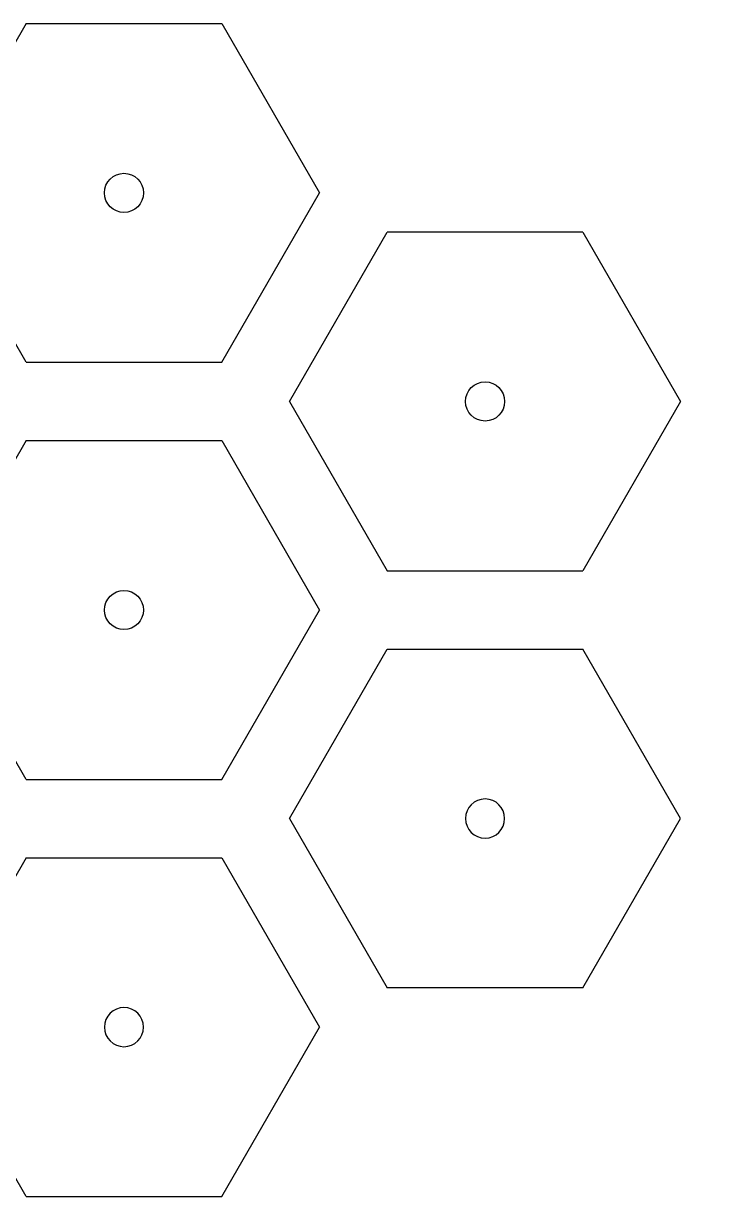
# Model space of a CAD drawing. Header units: millimetres. Extents: x -23 to 59.4, y -21.6 to 60.
# Drawn here: x 23.3 to 59.4, y 0 to 60 of the extents above; entities that cross this region are included whole.
import ezdxf

# ---------------------------------------------------------------- set-up
doc = ezdxf.new("R2010")
doc.units = ezdxf.units.MM
doc.header["$MEASUREMENT"] = 0
doc.layers.add('1', color=1, linetype='Continuous')

# ---------------------------------------------------------------- blocks, each defined once
blk = doc.blocks.new('Hexagon')
for p, q in [((-1.5, 2.598), (-3, 0)), ((-1.5, 2.598), (1.5, 2.598)), ((1.5, 2.598), (3, 0)), ((-1.5, -2.598), (-3, 0)), ((1.5, -2.598), (3, 0)), ((-1.5, -2.598), (1.5, -2.598))]:
    blk.add_line(p, q)
at = {"layer": '1'}
blk.add_circle((0, 0), 0.3, dxfattribs=at)

msp = doc.modelspace()

# ---------------------------------------------------------------- block references
at = {"xscale": 3.3333333, "yscale": 3.3333333, "zscale": 3.3333333}
for p in [(28.4641, 51.30127), (28.4641, 29.98076)]:
    msp.add_blockref('Hexagon', p, dxfattribs=at)
at = {"yscale": 3.3333333, "zscale": 3.3333333}
for p, xscale, rotation in [((46.9282, 40.64102), 3.3333333, 300.0000000000001), ((46.9282, 19.32051), -3.3333333, 240), ((28.4641, 8.66025), -3.3333333, 180)]:
    msp.add_blockref('Hexagon', p, dxfattribs=dict(at, xscale=xscale, rotation=rotation))

doc.saveas('drawing.dxf')
